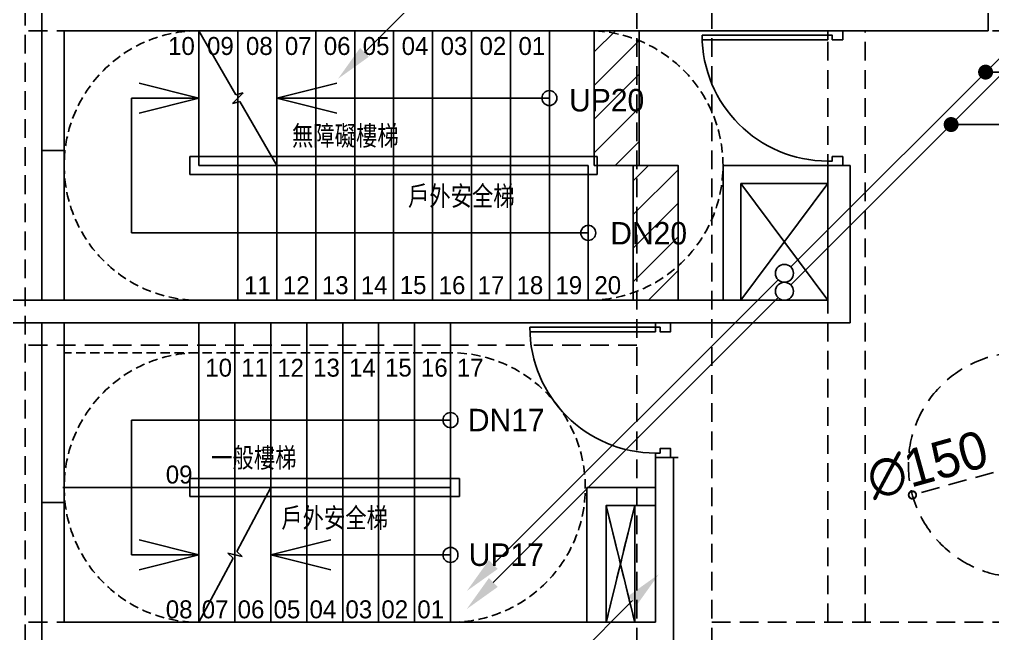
# Model space of a CAD drawing. Header units: millimetres. Extents: x 98197 to 106565, y 53890 to 60222.
# Drawn here: x 99575 to 100225, y 55808 to 56218 of the extents above; entities that cross this region are included whole.
import ezdxf
from ezdxf.enums import TextEntityAlignment as Align

# ---------------------------------------------------------------- set-up
doc = ezdxf.new("R2010")
doc.units = ezdxf.units.MM
doc.header["$LTSCALE"] = 50
doc.header["$MEASUREMENT"] = 0
doc.header["$PDMODE"] = 1
for name, pattern in [('DASHED2', [0.375, 0.25, -0.125]), ('HIDDEN', [0.375, 0.25, -0.125]), ('HIDDEN2', [0.1875, 0.125, -0.0625])]:
    doc.linetypes.add(name, pattern=pattern)
doc.layers.get('0').update_dxf_attribs({"color": 8, "linetype": 'CONTINUOUS'})
doc.layers.get('Defpoints').update_dxf_attribs({"color": 8, "linetype": 'CONTINUOUS'})
doc.layers.add('00', color=7, linetype='HIDDEN')
doc.layers.add('36雨排水', color=3, linetype='CONTINUOUS')
doc.styles.add('CHINA', font='c2', dxfattribs={"bigfont": 'china'})
doc.styles.add('JEH', font='c2.shx', dxfattribs={"bigfont": 'china.shx'})
doc.styles.add('NOTHING', font='c2.shx', dxfattribs={"bigfont": 'china.shx'})
doc.dimstyles.new('JEH', dxfattribs={"dimscale": 10, "dimtxt": 3, "dimasz": 4, "dimexe": 1, "dimexo": 1, "dimgap": 0.09, "dimtad": 1, "dimdsep": 46, "dimtxsty": 'JEH', "dimblk": 'DOTSMALL', "dimcen": 0.1, "dimadec": 0, "dimazin": 0, "dimtfac": 1, "dimtdec": 1, "dimtmove": 2, "dimatfit": 3, "dimfxl": 1, "dimtolj": 1, "dimtzin": 0, "dimarcsym": 0})

# ---------------------------------------------------------------- blocks, each defined once
blk = doc.blocks.new('1111111')
at = {"layer": '36雨排水', "linetype": 'Continuous'}
for p, q in [((4902.82, 3830.25), (4712.61, 3640.04)), ((4842.71, 3770.15), (4920.5, 3770.15)), ((4513.91, 3441.34), (4704.12, 3631.56))]:
    blk.add_line(p, q, dxfattribs=at)
at = {"layer": '36雨排水', "linetype": 'Continuous', "const_width": 5}
blk.add_lwpolyline([(4840.21, 3770.15, 1), (4845.21, 3770.15, 1)], format="xyb", close=True, dxfattribs=at)
at = {"layer": '36雨排水', "linetype": 'Continuous'}
blk.add_circle((4708.36, 3635.8), 6, dxfattribs=at)
for points in [[(4899.87, 3833.2), (4905.76, 3827.31), (4920.5, 3847.93)], [(4516.86, 3438.4), (4510.96, 3444.29), (4496.23, 3423.67)]]:
    blk.add_solid(points, dxfattribs=at)
at = {"layer": '36雨排水', "linetype": 'Continuous', "style": 'CHINA', "width": 0.8}
blk.add_text('R.P2"%%CP.V.C', height=20, dxfattribs=at).set_placement((4926.16, 3760.37))
blk = doc.blocks.new('535453')
at = {"layer": '36雨排水', "linetype": 'Continuous'}
for p, q in [((64954.58, 13976.81), (64764.37, 13786.59)), ((64894.48, 13916.7), (64972.26, 13916.7)), ((64565.68, 13587.9), (64755.89, 13778.11))]:
    blk.add_line(p, q, dxfattribs=at)
at = {"layer": '36雨排水', "color": 3, "linetype": 'Continuous'}
for p, q in [((64954.58, 13964.81), (64764.37, 13774.59)), ((64871.48, 13881.7), (64972.26, 13881.7)), ((64565.68, 13575.9), (64755.89, 13766.11))]:
    blk.add_line(p, q, dxfattribs=at)
at = {"layer": '36雨排水', "linetype": 'Continuous', "const_width": 5}
blk.add_lwpolyline([(64891.98, 13916.7, 1), (64896.98, 13916.7, 1)], format="xyb", close=True, dxfattribs=at)
at = {"layer": '36雨排水', "color": 3, "linetype": 'Continuous', "const_width": 5}
blk.add_lwpolyline([(64868.98, 13881.7, 1), (64873.98, 13881.7, 1)], format="xyb", close=True, dxfattribs=at)
at = {"layer": '36雨排水', "linetype": 'Continuous'}
blk.add_circle((64760.13, 13782.35), 6, dxfattribs=at)
at = {"layer": '36雨排水', "color": 3, "linetype": 'Continuous'}
blk.add_circle((64760.13, 13770.35), 6, dxfattribs=at)
at = {"layer": '36雨排水', "linetype": 'Continuous'}
blk.add_solid([(64568.62, 13584.95), (64562.73, 13590.84), (64548, 13570.22)], dxfattribs=at)
at = {"layer": '36雨排水', "color": 3, "linetype": 'Continuous'}
blk.add_solid([(64568.62, 13572.95), (64562.73, 13578.84), (64548, 13558.22)], dxfattribs=at)
blk = doc.blocks.new('*U50', base_point=(534668.7, 37898.24))
for p, q in [((534676.2, 37943.24), (534661.2, 37943.24)), ((534661.2, 37859.24), (534577.2, 37859.24)), ((534577.2, 37856.24), (534661.2, 37856.24)), ((534661.2, 37856.24), (534661.2, 37859.24)), ((534676.2, 37853.24), (534661.2, 37853.24))]:
    blk.add_line(p, q)
for points in [[(534661.2, 37943.24), (534661.2, 37940.24), (534664.2, 37940.24), (534664.2, 37937.24), (534671.2, 37937.24), (534671.2, 37943.24)], [(534661.2, 37853.24), (534661.2, 37856.24), (534664.2, 37856.24), (534664.2, 37859.24), (534671.2, 37859.24), (534671.2, 37853.24)]]:
    blk.add_lwpolyline(points)
blk.add_arc((534661.2, 37856.24), 84, 90, 180)
blk = doc.blocks.new('*U51', base_point=(534668.7, 37793.24))
for p, q in [((534676.2, 37838.24), (534661.2, 37838.24)), ((534577.2, 37835.24), (534661.2, 37835.24)), ((534661.2, 37832.24), (534577.2, 37832.24)), ((534661.2, 37835.24), (534661.2, 37832.24)), ((534676.2, 37748.24), (534661.2, 37748.24))]:
    blk.add_line(p, q)
for points in [[(534661.2, 37838.24), (534661.2, 37835.24), (534664.2, 37835.24), (534664.2, 37832.24), (534671.2, 37832.24), (534671.2, 37838.24)], [(534661.2, 37748.24), (534661.2, 37751.24), (534664.2, 37751.24), (534664.2, 37754.24), (534671.2, 37754.24), (534671.2, 37748.24)]]:
    blk.add_lwpolyline(points)
blk.add_arc((534661.2, 37835.24), 84, 180, 270)
blk = doc.blocks.new('_DotSmall')
at = {"color": 0, "linetype": 'ByBlock', "const_width": 0.5}
blk.add_lwpolyline([(-0.0625, 0, 1), (0.0625, 0, 1)], format="xyb", close=True, dxfattribs=at)
blk = doc.blocks.new('*D84')
at = {"color": 0, "linetype": 'DASHED2', "lineweight": -2, "transparency": 16777216}
blk.add_line((100315.69, 55940.71), (100171.16, 55900.56), dxfattribs=at)
at = {"layer": 'Defpoints', "color": 0, "linetype": 'DASHED2', "transparency": 16777216}
for p in [(100315.69, 55940.71), (100171.16, 55900.56)]:
    blk.add_point(p, dxfattribs=at)
at = {"color": 0, "linetype": 'DASHED2', "lineweight": -2, "transparency": 16777216, "xscale": 10, "yscale": 10, "zscale": 10}
for p, rotation in [((100315.69, 55940.71), 15.52411099675749), ((100171.16, 55900.56), 195.5241109967575)]:
    blk.add_blockref('_DotSmall', p, dxfattribs=dict(at, rotation=rotation))
at = {"color": 0, "linetype": 'DASHED2', "transparency": 16777216, "insert": (100181.16, 55920.63), "char_height": 25, "attachment_point": 5, "rotation": 15.52411, "style": 'JEH'}
blk.add_mtext('\\A1;∅150', dxfattribs=at)

msp = doc.modelspace()

# ---------------------------------------------------------------- hatches: boundary and pattern name
h = msp.add_hatch()
h.set_pattern_fill('ANSI31', color=256, scale=5, style=0)
h.set_pattern_definition([(45, (63067.185, 53766.744), (-11.22532, 11.22532), [])])
h.paths.add_polyline_path([(99958.654, 56120.566), (99988.654, 56120.566), (99988.654, 56210.566), (99958.654, 56210.566)])
h.paths.add_polyline_path([(99984.654, 56030.566), (100014.654, 56030.566), (100014.654, 56120.566), (99984.654, 56120.566)])

# ---------------------------------------------------------------- linework, layer by layer
for p, q in [((100221.654, 56355.566), (100221.654, 56210.566)), ((99589.654, 56225.566), (99589.654, 56130.566)), ((99604.654, 56210.566), (99604.654, 56130.566)), ((100221.654, 56210.566), (99604.654, 56210.566)), ((99694.654, 56210.566), (99694.654, 56120.566)), ((99694.654, 56210.566), (99719.354, 56167.816)), ((99720.654, 56210.566), (99720.654, 56120.566)), ((99746.654, 56210.566), (99746.654, 56120.566)), ((99772.654, 56210.566), (99772.654, 56120.566)), ((99798.654, 56210.566), (99798.654, 56120.566)), ((99824.654, 56210.566), (99824.654, 56120.566)), ((99850.654, 56210.566), (99850.654, 56120.566)), ((99876.654, 56210.566), (99876.654, 56120.566)), ((99902.654, 56210.566), (99902.654, 56120.566)), ((99928.654, 56210.566), (99928.654, 56120.566)), ((99649.654, 56165.566), (99694.654, 56165.566)), ((99649.654, 56075.566), (99649.654, 56165.566)), ((99724.203, 56169.117), (99717.106, 56162.016)), ((99717.106, 56162.016), (99721.954, 56163.316)), ((99719.354, 56167.816), (99724.203, 56169.117)), ((99721.954, 56163.316), (99746.654, 56120.566)), ((99928.654, 56165.566), (99746.654, 56165.566)), ((99604.654, 56130.566), (99589.654, 56130.566)), ((99589.654, 56130.566), (99589.654, 56030.566)), ((99604.654, 56130.566), (99604.654, 56030.566)), ((99960.654, 56126.566), (99688.654, 56126.566)), ((99688.654, 56126.566), (99688.654, 56114.566)), ((99960.654, 56126.566), (99960.654, 56114.566)), ((99954.654, 56120.566), (99694.654, 56120.566)), ((99720.654, 56030.566), (99720.654, 56120.566)), ((99746.654, 56030.566), (99746.654, 56120.566)), ((99772.654, 56030.566), (99772.654, 56120.566)), ((99798.654, 56030.566), (99798.654, 56120.566)), ((99824.654, 56030.566), (99824.654, 56120.566)), ((99850.654, 56030.566), (99850.654, 56120.566)), ((99876.654, 56030.566), (99876.654, 56120.566)), ((99902.654, 56030.566), (99902.654, 56120.566)), ((99928.654, 56030.566), (99928.654, 56120.566)), ((99954.654, 56030.566), (99954.654, 56120.566)), ((100044.654, 56030.566), (100044.654, 56120.566)), ((100114.654, 56120.566), (100114.654, 56030.566)), ((100129.654, 56120.566), (100129.654, 56015.566)), ((99960.654, 56114.566), (99688.654, 56114.566)), ((100056.654, 56030.566), (100056.654, 56108.566)), ((100114.654, 56108.566), (100056.654, 56108.566)), ((100114.654, 56108.566), (100056.654, 56030.566)), ((100056.654, 56108.566), (100114.654, 56030.566)), ((99954.654, 56075.566), (99649.654, 56075.566)), ((99389.654, 56030.566), (99589.654, 56030.566)), ((100114.654, 56030.566), (99589.654, 56030.566)), ((100129.654, 56015.566), (100129.654, 56030.566)), ((99589.654, 56015.566), (99389.654, 56015.566)), ((100129.654, 56015.566), (99589.654, 56015.566)), ((99589.654, 55895.566), (99589.654, 56015.566)), ((99604.654, 55895.566), (99604.654, 56015.566)), ((99694.654, 56015.566), (99694.654, 55905.566)), ((99718.654, 56015.566), (99718.654, 55905.566)), ((99742.654, 56015.566), (99742.654, 55905.566)), ((99766.654, 56015.566), (99766.654, 55905.566)), ((99790.654, 56015.566), (99790.654, 55905.566)), ((99814.654, 56015.566), (99814.654, 55905.566)), ((99838.654, 56015.566), (99838.654, 55905.566)), ((99862.654, 56015.566), (99862.654, 55905.566)), ((99862.654, 55950.566), (99649.654, 55950.566)), ((99649.654, 55950.566), (99649.654, 55860.566)), ((99999.654, 55925.566), (99999.654, 55815.566)), ((100011.654, 55925.566), (100011.654, 55800.566)), ((99868.654, 55911.566), (99688.654, 55911.566)), ((99688.654, 55911.566), (99688.654, 55899.566)), ((99868.654, 55911.566), (99868.654, 55899.566)), ((99862.654, 55905.566), (99603.654, 55905.566)), ((99694.654, 55815.566), (99694.654, 55905.566)), ((99718.654, 55815.566), (99718.654, 55905.566)), ((99742.654, 55905.566), (99719.854, 55862.816)), ((99742.654, 55815.566), (99742.654, 55905.566)), ((99766.654, 55815.566), (99766.654, 55905.566)), ((99790.654, 55815.566), (99790.654, 55905.566)), ((99814.654, 55815.566), (99814.654, 55905.566)), ((99838.654, 55815.566), (99838.654, 55905.566)), ((99862.654, 55815.566), (99862.654, 55905.566)), ((99953.654, 55815.566), (99953.654, 55905.566)), ((99868.654, 55899.566), (99688.654, 55899.566)), ((99604.654, 55895.566), (99589.654, 55895.566)), ((99589.654, 55895.566), (99589.654, 55800.566)), ((99604.654, 55895.566), (99604.654, 55815.566)), ((99966.654, 55815.566), (99966.654, 55893.566)), ((99999.654, 55893.566), (99966.654, 55893.566)), ((99966.654, 55893.566), (99985.654, 55815.566)), ((99985.654, 55893.566), (99966.654, 55815.566)), ((99649.654, 55860.566), (99694.654, 55860.566)), ((99717.454, 55858.316), (99694.654, 55815.566)), ((99723.453, 55859.452), (99713.856, 55861.681)), ((99713.856, 55861.681), (99717.454, 55858.316)), ((99719.854, 55862.816), (99723.453, 55859.452)), ((99862.654, 55860.566), (99742.654, 55860.566)), ((99999.654, 55815.566), (99604.654, 55815.566))]:
    msp.add_line(p, q)
at = {"extrusion": (0, 0, -1)}
for p, q in [((100114.654, 56120.566), (100044.654, 56120.566)), ((99999.654, 55905.566), (99953.654, 55905.566))]:
    msp.add_line(p, q, dxfattribs=at)
at = {"linetype": 'HIDDEN2'}
msp.add_line((99862.654, 55995.566), (99604.654, 55995.566), dxfattribs=at)
for points in [[(99958.654, 56120.566), (99988.654, 56120.566), (99988.654, 56210.566), (99958.654, 56210.566)], [(99984.654, 56030.566), (100014.654, 56030.566), (100014.654, 56120.566), (99984.654, 56120.566)], [(99985.654, 55893.566), (99966.654, 55893.566), (99966.654, 55815.566), (99985.654, 55815.566)]]:
    msp.add_lwpolyline(points, close=True)
for points in [[(99654.654, 56155.566), (99694.654, 56165.566), (99654.654, 56175.566)], [(99786.654, 56175.566), (99746.654, 56165.566), (99786.654, 56155.566)], [(99654.654, 55850.566), (99694.654, 55860.566), (99654.654, 55870.566)], [(99782.654, 55870.566), (99742.654, 55860.566), (99782.654, 55850.566)]]:
    msp.add_lwpolyline(points)
for centre in [(99928.654, 56165.566), (99954.654, 56075.566), (99862.654, 55950.566), (99862.654, 55860.566)]:
    msp.add_circle(centre, 5)
at = {"linetype": 'DASHED2'}
msp.add_circle((100243.427, 55920.632), 75, dxfattribs=at)
at = {"linetype": 'HIDDEN2'}
for centre, start, end in [((99694.654, 56120.566), 90, 270), ((99954.654, 56120.566), 270, 90), ((99694.654, 55905.566), 90, 270), ((99862.654, 55905.566), 270, 90)]:
    msp.add_arc(centre, 90, start, end, dxfattribs=at)
at = {"layer": '00'}
for p, q in [((99578.654, 55670.284), (99578.654, 56355.284)), ((99987.154, 56355.566), (99987.154, 55670.566)), ((100037.154, 56355.566), (100037.154, 55670.566)), ((99987.154, 56210.566), (99578.654, 56210.566)), ((100037.154, 56210.566), (100639.654, 56210.566)), ((100114.654, 55815.566), (100114.654, 56210.566)), ((100139.654, 55815.566), (100139.654, 56210.566)), ((99987.154, 56030.566), (99578.654, 56030.566)), ((99987.154, 56000.566), (99578.654, 56000.566)), ((99966.654, 55893.566), (99985.654, 55815.566)), ((99985.654, 55893.566), (99966.654, 55815.566)), ((99987.154, 55815.566), (99578.654, 55815.566)), ((100037.154, 55815.566), (100639.654, 55815.566))]:
    msp.add_line(p, q, dxfattribs=at)
msp.add_lwpolyline([(99985.654, 55893.566), (99966.654, 55893.566), (99966.654, 55815.566), (99985.654, 55815.566)], close=True, dxfattribs=at)

# ---------------------------------------------------------------- block references
at = {"xscale": -1, "rotation": 180}
msp.add_blockref('*U50', (100122.154, 56165.566), dxfattribs=at)
msp.add_blockref('*U51', (100007.154, 55970.566))
at = {"layer": '36雨排水', "linetype": 'Continuous'}
for p in [(95291.291, 52754.768), (95081.291, 51999.768)]:
    msp.add_blockref('1111111', p, dxfattribs=at)
at = {"layer": '36雨排水'}
msp.add_blockref('535453', (35325.524, 42266.215), dxfattribs=at)

# ---------------------------------------------------------------- texts
at = {"style": 'NOTHING'}
for s, height, p in [('10', 12, (99682.972, 56200.365)), ('09', 12, (99708.972, 56200.365)), ('08', 12, (99734.972, 56200.365)), ('07', 12, (99760.972, 56200.365)), ('06', 12, (99786.972, 56200.365)), ('05', 12, (99812.972, 56200.365)), ('04', 12, (99838.972, 56200.365)), ('03', 12, (99864.972, 56200.365)), ('02', 12, (99890.972, 56200.365)), ('01', 12, (99916.972, 56200.365)), ('UP20', 15, (99966.936, 56164.159)), ('DN20', 15, (99994.992, 56075.326)), ('11', 12, (99733.664, 56040.654)), ('12', 12, (99759.664, 56040.654)), ('13', 12, (99785.664, 56040.654)), ('14', 12, (99811.664, 56040.654)), ('15', 12, (99837.664, 56040.654)), ('16', 12, (99863.664, 56040.654)), ('17', 12, (99889.664, 56040.654)), ('18', 12, (99915.664, 56040.654)), ('19', 12, (99941.664, 56040.654)), ('20', 12, (99967.664, 56040.654)), ('10', 12, (99707.83, 55985.577)), ('11', 12, (99731.83, 55985.577)), ('12', 12, (99755.83, 55985.577)), ('13', 12, (99779.83, 55985.577)), ('14', 12, (99803.83, 55985.577)), ('15', 12, (99827.83, 55985.577)), ('16', 12, (99851.83, 55985.577)), ('17', 12, (99875.83, 55985.577)), ('DN17', 15, (99899.89, 55950.609)), ('09', 12, (99681.419, 55914.231)), ('UP17', 15, (99899.89, 55860.609)), ('08', 12, (99681.419, 55824.231)), ('07', 12, (99705.419, 55824.231)), ('06', 12, (99729.419, 55824.231)), ('05', 12, (99753.419, 55824.231)), ('04', 12, (99777.419, 55824.231)), ('03', 12, (99801.419, 55824.231)), ('02', 12, (99825.419, 55824.231)), ('01', 12, (99849.419, 55824.231))]:
    msp.add_text(s, height=height, rotation=360, dxfattribs=at).set_placement(p, align=Align.MIDDLE)
for s, p in [('無障礙樓梯', (99756.775, 56132.414)), ('戶外安全梯', (99834.23, 56092.2)), ('一般樓梯', (99702.775, 55917.414)), ('戶外安全梯', (99749.614, 55877.278))]:
    msp.add_text(s, height=15, dxfattribs=at).set_placement(p)

# ---------------------------------------------------------------- dimensions: what is measured, and where the dimension line sits
at = {"linetype": 'DASHED2'}
dim = msp.add_diameter_dim_2p(p1=(100315.691, 55940.705), p2=(100171.164, 55900.559), dimstyle='JEH', override={"dimtxt": 2.5, "dimasz": 1}, dxfattribs=at)
dim.commit()
dim.dimension.update_dxf_attribs({"geometry": '*D84', "text_midpoint": (100181.162, 55920.632), "dimtype": 131})

doc.saveas('drawing.dxf')
